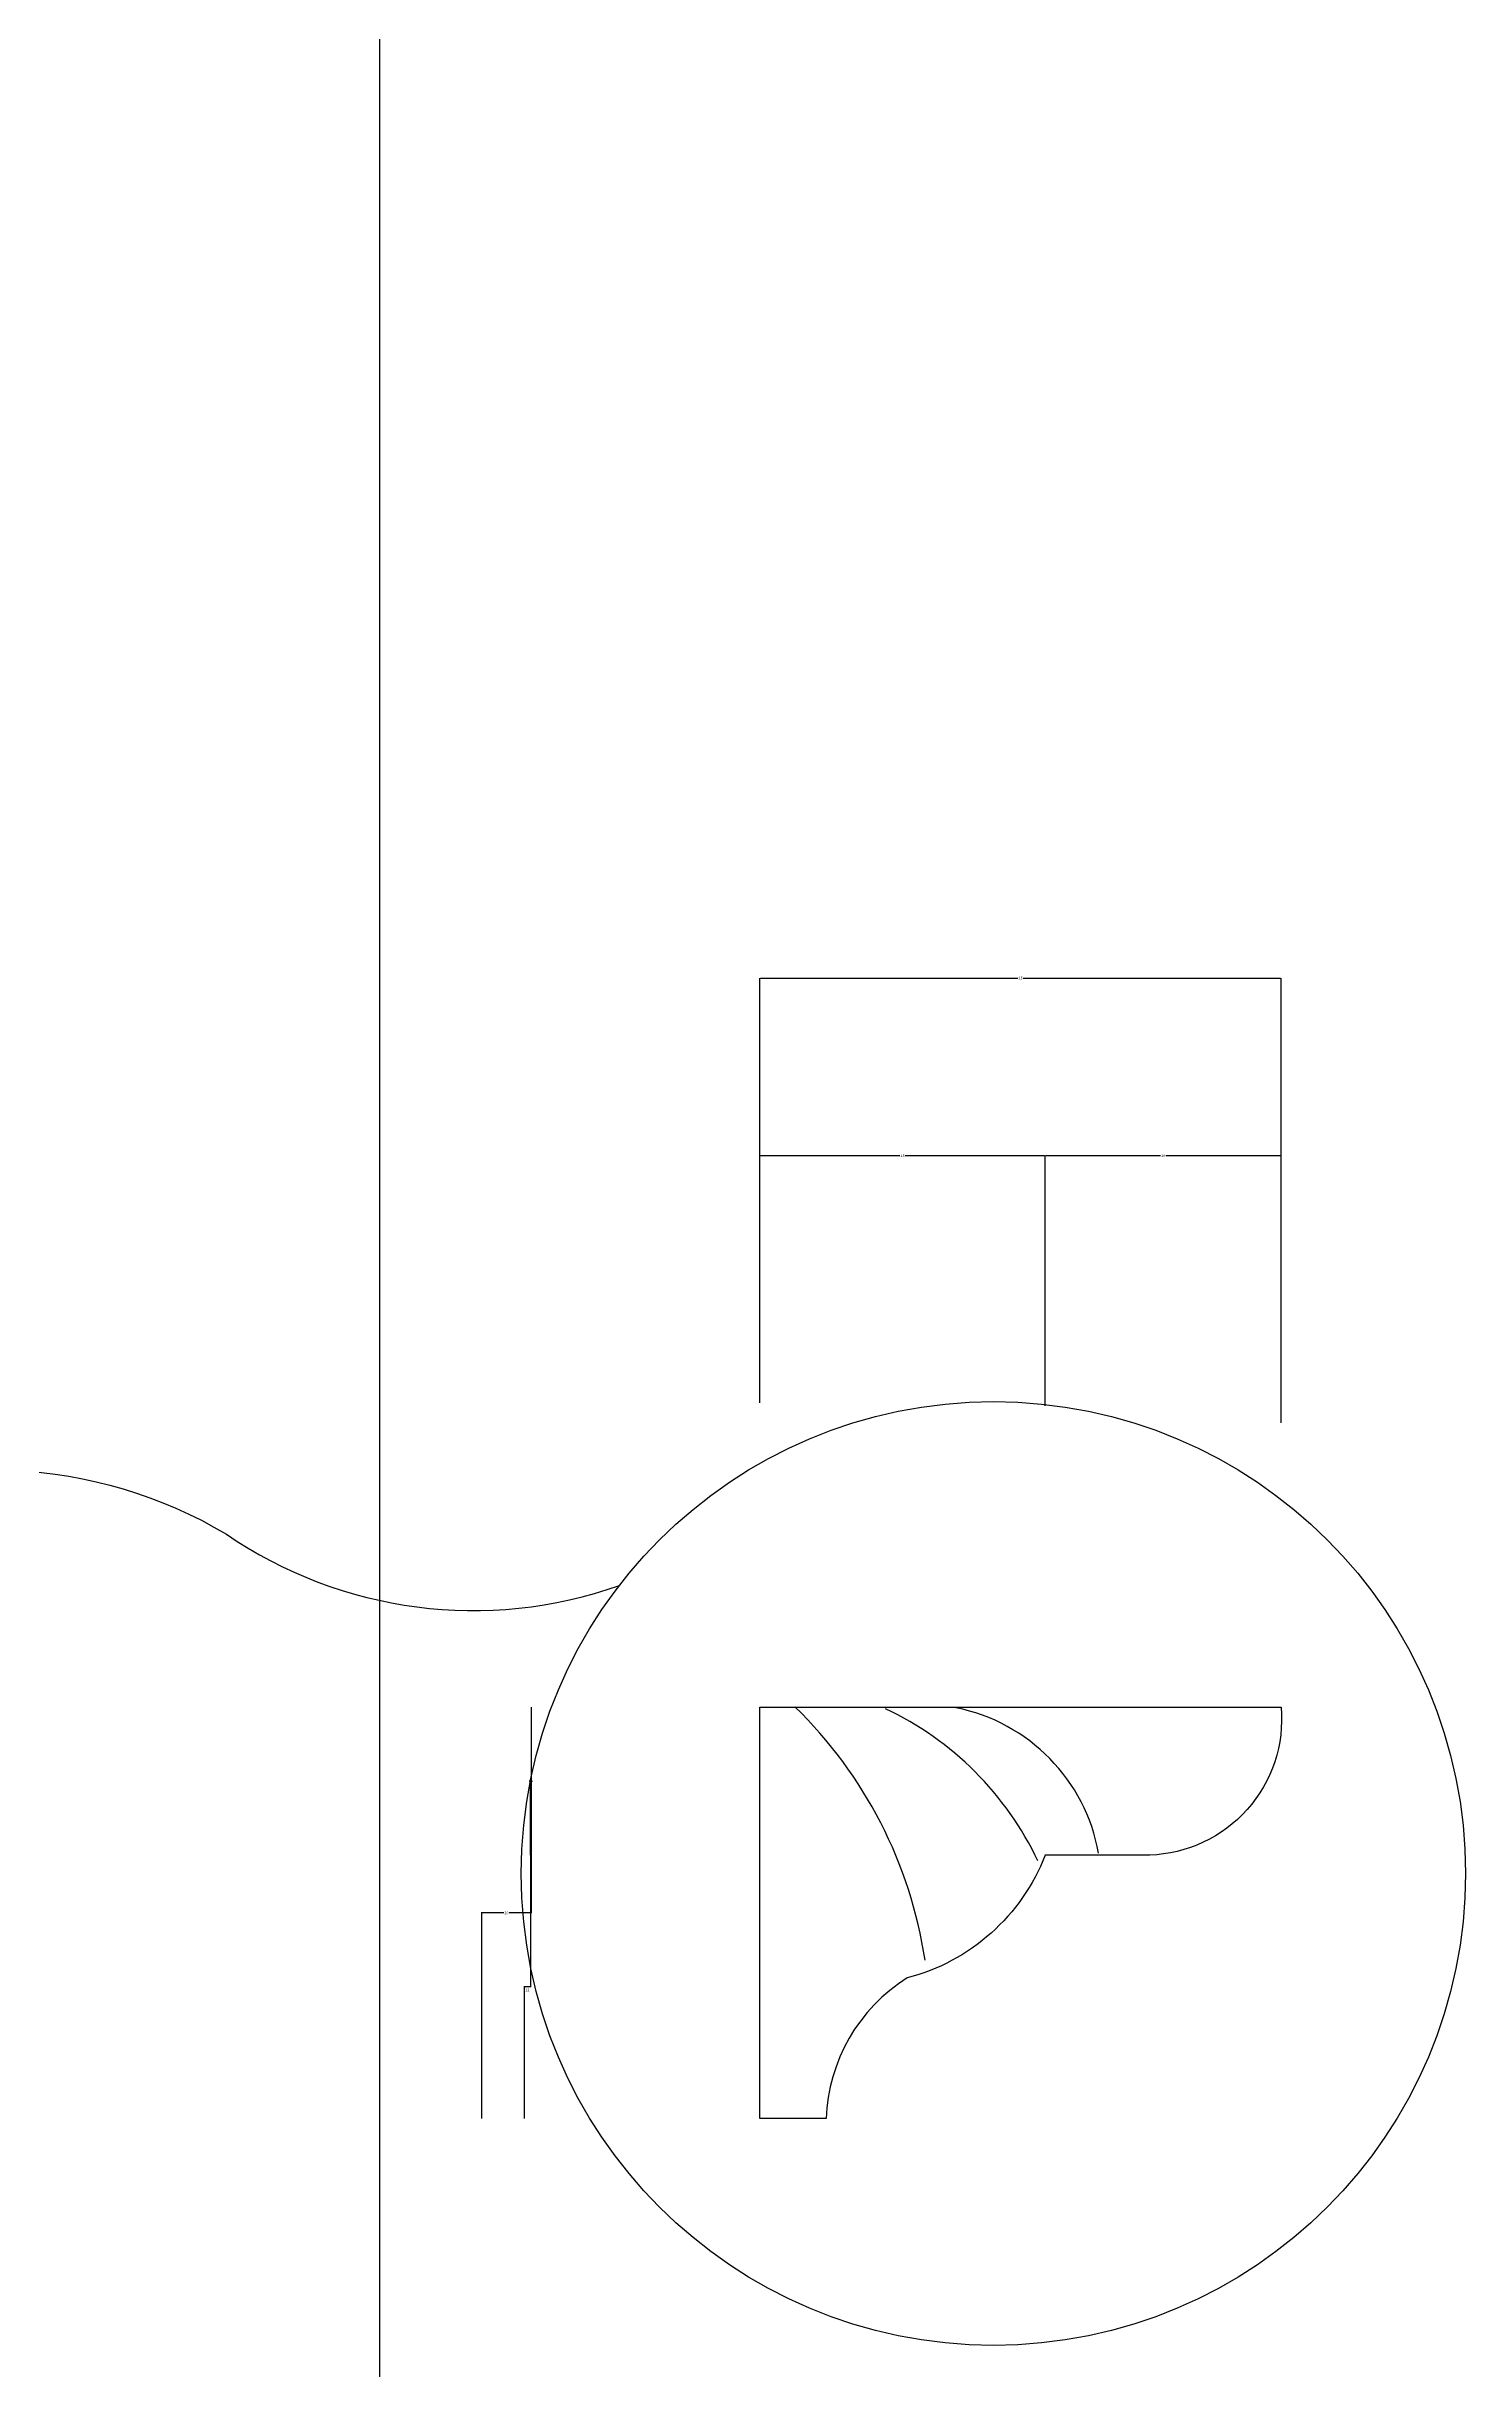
# Model space of a CAD drawing. Header units: metres. Extents: x 98 to 4434, y 156 to 5899.
# Drawn here: x 3815 to 4356, y 2696 to 3583 of the extents above; entities that cross this region are included whole.
import ezdxf

# ---------------------------------------------------------------- set-up
doc = ezdxf.new("R2010")
doc.units = ezdxf.units.M
for name, color, linetype in [('4', 4, 'Continuous'), ('BH', 3, 'Continuous'), ('DIM', 3, 'Continuous')]:
    doc.layers.add(name, color=color, linetype=linetype)
doc.dimstyles.get("Standard").update_dxf_attribs({"dimtxt": 2.5, "dimasz": 2.5, "dimexe": 1.25, "dimexo": 0.625, "dimtad": 1, "dimcen": 2.5, "dimazin": 3, "dimtfac": 1, "dimtmove": 0, "dimatfit": 3})

# ---------------------------------------------------------------- blocks, each defined once
blk = doc.blocks.new('*D52')
for p, q in [((3999.6, 2949.05), (3999.6, 2870.56)), ((3989.16, 2870.56), (3980.47, 2870.56)), ((3980.72, 2792.07), (3980.72, 2870.56)), ((3999.85, 2870.56), (3991.16, 2870.56))]:
    blk.add_line(p, q)
at = {"layer": 'Defpoints'}
for p in [(3999.6, 2949.05), (3999.6, 2870.56), (3980.72, 2792.07)]:
    blk.add_point(p, dxfattribs=at)
at = {"layer": 'DIM', "insert": (3990.16, 2870.56), "char_height": 1, "attachment_point": 5}
blk.add_mtext('20', dxfattribs=at)
blk = doc.blocks.new('*D53')
for p, q in [((3999.34, 2892.58), (3999.34, 2842.32)), ((3999.59, 2842.32), (3996.73, 2842.32)), ((3996.98, 2792.07), (3996.98, 2842.32))]:
    blk.add_line(p, q)
at = {"layer": 'Defpoints'}
for p in [(3999.34, 2892.58), (3999.34, 2842.32), (3996.98, 2792.07)]:
    blk.add_point(p, dxfattribs=at)
at = {"layer": 'DIM', "insert": (3998.16, 2841.195), "char_height": 1, "attachment_point": 5}
blk.add_mtext('12', dxfattribs=at)
blk = doc.blocks.new('*D54')
for p, q in [((3999.6, 2949.05), (3999.6, 2920.82)), ((3999.09, 2920.82), (3998.84, 2920.82)), ((3999.34, 2892.58), (3999.34, 2920.82)), ((3999.34, 2920.82), (3999.6, 2920.82)), ((3999.85, 2920.82), (4000.1, 2920.82))]:
    blk.add_line(p, q)
at = {"layer": 'Defpoints'}
for p in [(3999.6, 2949.05), (3999.34, 2920.82), (3999.34, 2892.58)]:
    blk.add_point(p, dxfattribs=at)
at = {"layer": 'DIM', "insert": (3999.47, 2921.945), "char_height": 1, "attachment_point": 5}
blk.add_mtext('8', dxfattribs=at)
blk = doc.blocks.new('*D55')
for p, q in [((4086.77, 3111.29), (4086.77, 3227.17)), ((4087.02, 3227.17), (4185.135, 3227.17)), ((4187.135, 3227.17), (4285.25, 3227.17)), ((4285.5, 3111.29), (4285.5, 3227.17))]:
    blk.add_line(p, q)
at = {"layer": 'Defpoints'}
for p in [(4086.77, 3227.17), (4086.77, 3111.29), (4285.5, 3111.29)]:
    blk.add_point(p, dxfattribs=at)
at = {"layer": 'DIM', "insert": (4186.135, 3227.17), "char_height": 1, "attachment_point": 5}
blk.add_mtext('25', dxfattribs=at)
blk = doc.blocks.new('*D56')
for p, q in [((4086.77, 3065.08), (4086.77, 3159.42)), ((4087.02, 3159.42), (4140.17, 3159.42)), ((4142.17, 3159.42), (4195.32, 3159.42)), ((4195.57, 3063.98), (4195.57, 3159.42))]:
    blk.add_line(p, q)
at = {"layer": 'Defpoints'}
for p in [(4086.77, 3159.42), (4086.77, 3065.08), (4195.57, 3063.98)]:
    blk.add_point(p, dxfattribs=at)
at = {"layer": 'DIM', "insert": (4141.17, 3159.42), "char_height": 1, "attachment_point": 5}
blk.add_mtext('15', dxfattribs=at)
blk = doc.blocks.new('*D57')
for p, q in [((4195.57, 3063.98), (4195.57, 3159.42)), ((4195.82, 3159.42), (4239.535, 3159.42)), ((4241.535, 3159.42), (4285.25, 3159.42)), ((4285.5, 3057.52), (4285.5, 3159.42))]:
    blk.add_line(p, q)
at = {"layer": 'Defpoints'}
for p in [(4195.57, 3159.42), (4195.57, 3063.98), (4285.5, 3057.52)]:
    blk.add_point(p, dxfattribs=at)
at = {"layer": 'DIM', "insert": (4240.535, 3159.42), "char_height": 1, "attachment_point": 5}
blk.add_mtext('10', dxfattribs=at)

msp = doc.modelspace()

# ---------------------------------------------------------------- linework, layer by layer
at = {"layer": '4'}
msp.add_lwpolyline([(4235.4, 2892.58), (4195.57, 2892.58, -0.24), (4142.97, 2845.74, 0.25), (4112.06, 2792.07), (4086.77, 2792.07), (4086.77, 2949.05), (4285.5, 2949.05), (4285.5, 2949.05, -0.43)], format="xyb", close=True, dxfattribs=at)
at = {"layer": 'BH'}
for centre, radius, start, end in [((3981.65, 2827.26), 169.98, 8.55, 45.82), ((4082.48, 2838.12), 122.03, 25.35, 64.68), ((4148.03, 2881.16), 68.97, 10.15, 78.73)]:
    msp.add_arc(centre, radius, start, end, dxfattribs=at)
at = {"layer": 'DIM'}
msp.add_line((3941.71, 5821.88), (3941.71, 1433.02), dxfattribs=at)
msp.add_lwpolyline([(3719.34, 3022.8, -0.25), (3883.37, 3015.04, 0.24), (4033.24, 2995.48)], format="xyb", dxfattribs=at)
msp.add_circle((4175.8, 2885.6), 180, dxfattribs=at)

# ---------------------------------------------------------------- dimensions: what is measured, and where the dimension line sits
for base, p1, p2, text, picture, middle in [((4086.77, 3227.17), (4086.77, 3111.29), (4285.5, 3111.29), '25', '*D55', (4186.135, 3227.17)), ((4086.77, 3159.42), (4086.77, 3065.08), (4195.57, 3063.98), '15', '*D56', (4141.17, 3159.42)), ((4195.57, 3159.42), (4195.57, 3063.98), (4285.5, 3057.52), '10', '*D57', (4240.535, 3159.42)), ((3999.6, 2870.56), (3999.6, 2949.05), (3980.72, 2792.07), '20', '*D52', (3990.16, 2870.56)), ((3999.34, 2920.82), (3999.34, 2892.58), (3999.6, 2949.05), '8', '*D54', (3999.47, 2921.945)), ((3999.34, 2842.32), (3999.34, 2892.58), (3996.98, 2792.07), '12', '*D53', (3998.16, 2841.195))]:
    dim = msp.add_linear_dim(base=base, p1=p1, p2=p2, text=text, dimstyle='Standard', dxfattribs=at)
    dim.commit()
    dim.dimension.update_dxf_attribs({"geometry": picture, "text_midpoint": middle})

doc.saveas('drawing.dxf')
